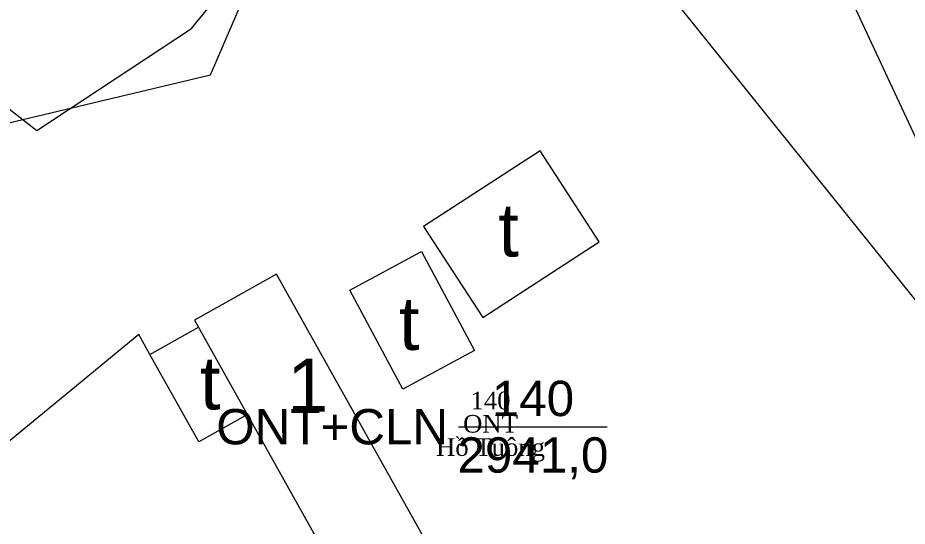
# Model space of a CAD drawing. Header units: metres. Extents: x 0 to 551036, y 0 to 1845929.
# Drawn here: x 547428.8 to 547479.1, y 1842328.9 to 1842357.7 of the extents above; entities that cross this region are included whole.
import ezdxf
from ezdxf.enums import TextEntityAlignment as Align

# ---------------------------------------------------------------- set-up
doc = ezdxf.new("R2010")
doc.units = ezdxf.units.M
doc.header["$MEASUREMENT"] = 0
for name, color, linetype, lineweight in [('BD HH1 KEM TMB$0$chamnha', 7, 'Continuous', 0), ('BD HH1 KEM TMB$0$duongdapcao', 7, 'Continuous', 0), ('BD HH1 KEM TMB$0$nha', 7, 'Continuous', 0), ('BD HH1 KEM TMB$0$tuong_ke', 7, 'Continuous', 0), ('Level 10', 7, 'Continuous', 0), ('Level 13', 7, 'Continuous', 0), ('Level 15', 7, 'Continuous', 0), ('Level 2', 7, 'Continuous', 0), ('Level 4', 7, 'Continuous', 0)]:
    doc.layers.add(name, color=color, linetype=linetype, lineweight=lineweight)
doc.styles.add('BD HH1 KEM TMB$0$chamnha', font='', dxfattribs={"height": 4})
doc.styles.add('Style-Arial', font='arial.ttf')
doc.styles.add('Style-Times New Roman', font='times.ttf')
doc.styles.get('BD HH1 KEM TMB$0$chamnha').set_extended_font_data('.VnArial')

# ---------------------------------------------------------------- blocks, each defined once
blk = doc.blocks.new('N_THUA_174')
at = {"layer": 'Level 13', "color": 2, "linetype": 'Continuous', "lineweight": 0}
blk.add_line((-1.805, 0), (6.605, 0), dxfattribs=at)
at = {"layer": 'Level 13', "color": 5, "linetype": 'Continuous', "lineweight": 0, "style": 'Style-Arial'}
blk.add_text('140', height=2, dxfattribs=at).set_placement((2.4, 1.6), align=Align.MIDDLE_CENTER)
at = {"layer": 'Level 2', "color": 3, "linetype": 'Continuous', "lineweight": 0, "style": 'Style-Arial'}
blk.add_text('ONT+CLN', height=2, dxfattribs=at).set_placement((-2.405, 0), align=Align.MIDDLE_RIGHT)
at = {"layer": 'Level 4', "color": 1, "linetype": 'Continuous', "lineweight": 0, "style": 'Style-Arial'}
blk.add_text('2941,0', height=2, dxfattribs=at).set_placement((2.4, -1.6), align=Align.MIDDLE_CENTER)

msp = doc.modelspace()

# ---------------------------------------------------------------- linework, layer by layer
at = {"layer": 'BD HH1 KEM TMB$0$duongdapcao', "flags": 128}
msp.add_lwpolyline([(547417.52224, 1842379.20801), (547415.52114, 1842377.39593), (547412.63333, 1842374.987), (547415.95252, 1842367.98068), (547420.26627, 1842361.4798), (547425.89811, 1842354.36593), (547429.86436, 1842351.301), (547438.61169, 1842357.06522), (547444.5431, 1842364.32427), (547444.24353, 1842368.16888), (547440.7446, 1842373.55133), (547436.82628, 1842375.96025), (547424.20856, 1842379.28329), (547418.98412, 1842379.17574), (547417.52224, 1842379.20801)], close=True, dxfattribs=at)
at = {"layer": 'BD HH1 KEM TMB$0$nha', "flags": 128}
for points in [[(547451.75665, 1842345.8594), (547455.11179, 1842340.70278), (547461.70237, 1842344.99093), (547458.34723, 1842350.14755), (547451.75665, 1842345.8594)], [(547447.57471, 1842342.25676), (547451.63682, 1842344.43985), (547454.6454, 1842338.84174), (547450.58328, 1842336.65865), (547447.57471, 1842342.25676)], [(547438.79143, 1842340.56836), (547447.03549, 1842325.8298), (547451.66825, 1842328.42115), (547443.42419, 1842343.15971), (547438.79143, 1842340.56836)]]:
    msp.add_lwpolyline(points, close=True, dxfattribs=at)
msp.add_lwpolyline([(547441.78652, 1842335.2138), (547439.03173, 1842333.6729), (547436.26567, 1842338.61801), (547439.02046, 1842340.15891)], dxfattribs=at)
at = {"layer": 'BD HH1 KEM TMB$0$tuong_ke', "flags": 128}
for points in [[(547517.91281, 1842347.29508), (547514.56965, 1842361.51744), (547512.47269, 1842372.94909), (547502.63728, 1842405.4128), (547495.46932, 1842401.84549), (547488.73508, 1842397.4094), (547483.48668, 1842392.82813), (547474.69142, 1842383.12252), (547467.33408, 1842375.80432), (547474.73935, 1842361.34537), (547480.51499, 1842348.91895), (547479.98153, 1842339.46444)], [(547436.26567, 1842338.61801), (547435.63506, 1842339.7454), (547423.53753, 1842329.81421), (547432.23693, 1842322.781), (547443.20104, 1842315.14555), (547449.40805, 1842306.06905), (547457.41245, 1842299.85853), (547460.4017, 1842296.65945), (547478.43001, 1842315.5811), (547470.24586, 1842322.58205)]]:
    msp.add_lwpolyline(points, dxfattribs=at)
at = {"layer": 'Level 10', "color": 5, "linetype": 'Continuous', "lineweight": 0, "flags": 128}
msp.add_lwpolyline([(547422.31, 1842346.1), (547424.87, 1842349.95), (547427.88, 1842351.64), (547439.69, 1842354.44), (547442.38, 1842360.67), (547444.91, 1842364.49), (547445.65, 1842367.93), (547450.27, 1842377.15), (547453.4, 1842374.28), (547494.01, 1842323.75)], dxfattribs=at)

# ---------------------------------------------------------------- block references
at = {"layer": 'Level 2', "color": 3, "linetype": 'Continuous', "lineweight": 0}
msp.add_blockref('N_THUA_174', (547455.54477, 1842334.53016), dxfattribs=at)

# ---------------------------------------------------------------- texts
at = {"layer": 'BD HH1 KEM TMB$0$chamnha', "style": 'BD HH1 KEM TMB$0$chamnha'}
for s, p in [('t', (547455.98652, 1842344.16024)), ('t', (547450.35468, 1842338.87458)), ('t', (547439.091, 1842335.50853)), ('1', (547444.03983, 1842335.3741))]:
    msp.add_text(s, height=3, dxfattribs=at).set_placement(p)
at = {"layer": 'Level 15', "color": 2, "linetype": 'Continuous', "lineweight": 0, "insert": (547455.54477, 1842334.53016), "char_height": 1, "attachment_point": 5, "line_spacing_factor": 0.790495, "style": 'Style-Times New Roman'}
msp.add_mtext('140\\PONT\\PHồ Tuông', dxfattribs=at)

doc.saveas('drawing.dxf')
